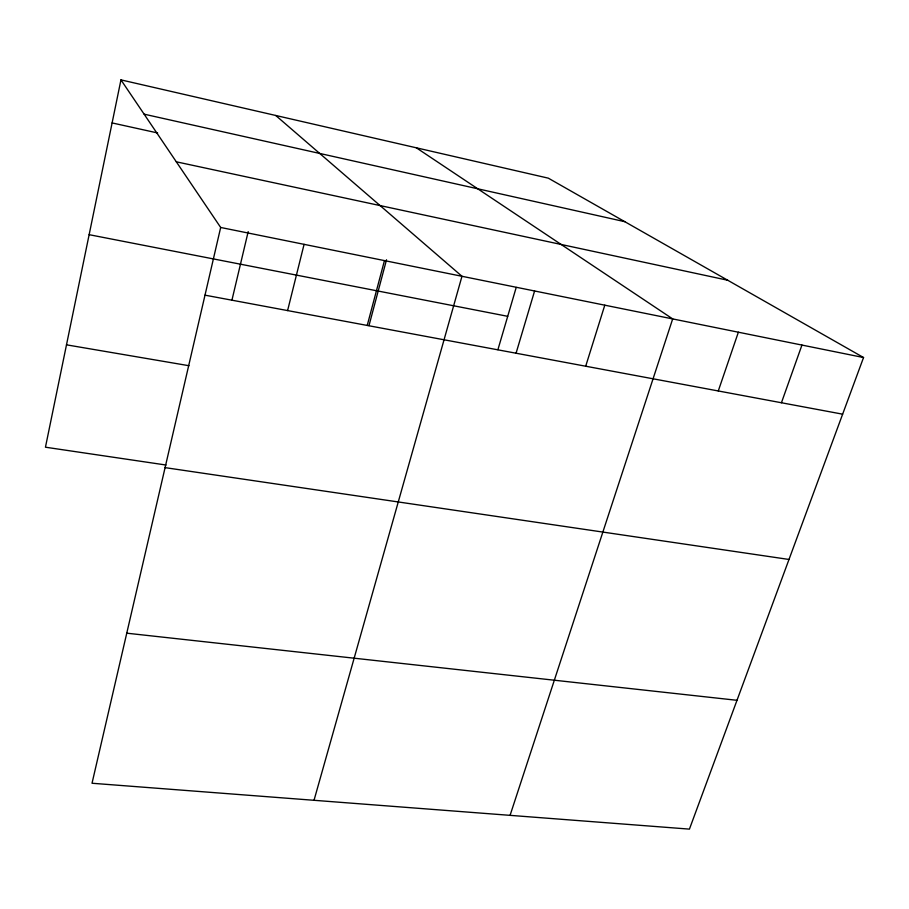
<?xml version="1.0" encoding="UTF-8"?>
<svg xmlns="http://www.w3.org/2000/svg" width="909" height="909" viewBox="0 0 909 909"><rect width="100%" height="100%" fill="white"/><g stroke="black" fill="none" stroke-linecap="round" stroke-linejoin="round"><path stroke-width="1.36" d="M120.954 79.878L220.671 227.466L92.025 783.251L689.431 829.122L863.55 357.532L548.32 178.164L120.954 79.878L45.45 447.205L165.983 465.022M231.965 300.038L248.191 231.625M287.596 310.583L304.083 244.339M367.225 325.445L384.462 260.599M368.986 325.615L386.518 259.769M314.025 800.295L461.977 276.279L275.734 115.477M497.905 349.681L516.21 287.426M516.062 353.226L534.594 290.982M585.691 366.225L604.792 305.174M510.074 815.35L672.683 318.911L416.333 147.803M718.28 390.961L738.369 332.205M781.433 402.755L801.954 345.068M126.76 633.187L736.994 700.305M165.086 467.635L788.989 559.467M66.493 344.829L188.97 365.713M205.002 295.164L842.632 414.174M89.139 234.681L507.711 316.321M220.671 227.466L863.55 357.532M176.312 161.813L727.7 280.233M112.102 122.931L157.643 132.964M144.122 114.17L624.801 221.682"/></g></svg>
